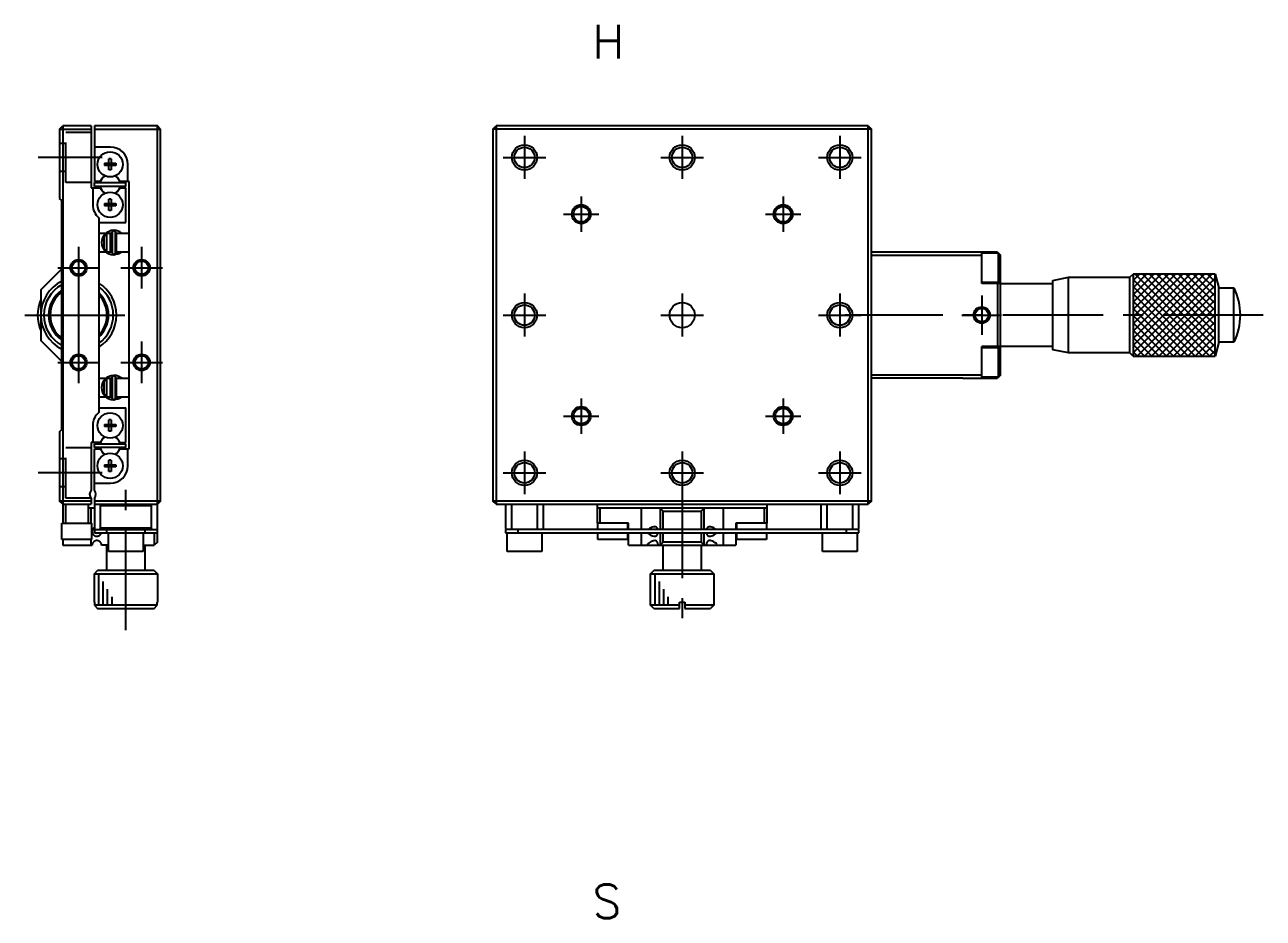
# Model space of a CAD drawing. Extents: x -2 to 452, y -8 to 302.
# Drawn here: x -2 to 194.3, y 160 to 301.7 of the extents above; entities that cross this region are included whole.
import ezdxf

# ---------------------------------------------------------------- set-up
doc = ezdxf.new("R2010")
doc.units = 0
doc.header["$LTSCALE"] = 0.5
doc.linetypes.add('CENTER', pattern=[50.8, 31.75, -6.35, 6.35, -6.35])
doc.linetypes.add('DASHED', pattern=[19.05, 12.7, -6.35])
for name, color, linetype in [('MSM_CENTER', 1, 'CENTER'), ('MSM_CONTINUOUS', 7, 'CONTINUOUS'), ('MSM_DASHED', 4, 'DASHED'), ('MSM_NARROW', 5, 'CONTINUOUS'), ('MSM_PART_NUMBER', 7, 'CONTINUOUS')]:
    doc.layers.add(name, color=color, linetype=linetype)
doc.styles.get("Standard").update_dxf_attribs({"font": 'txt.shx', "height": 3, "bigfont": 'bigfont.shx'})

msp = doc.modelspace()

# ---------------------------------------------------------------- linework, layer by layer
at = {"layer": 'MSM_CENTER'}
for p, q in [((77.21, 284.07), (77.21, 277.27)), ((102.21, 284.07), (102.21, 277.27)), ((127.21, 284.07), (127.21, 277.27)), ((10.23, 280.67), (0.1, 280.67)), ((73.81, 280.67), (80.61, 280.67)), ((98.81, 280.67), (105.61, 280.67)), ((123.81, 280.67), (130.61, 280.67)), ((86.21, 274.47), (86.21, 268.87)), ((118.21, 274.47), (118.21, 268.87)), ((83.41, 271.67), (89.01, 271.67)), ((115.41, 271.67), (121.01, 271.67)), ((6.5, 266.47), (6.5, 259.87)), ((16.5, 266.47), (16.5, 259.87)), ((3.2, 263.17), (9.8, 263.17)), ((6.5, 264.2), (6.5, 247.13)), ((13.2, 263.17), (19.8, 263.17)), ((77.21, 259.07), (77.21, 252.27)), ((102.21, 259.07), (102.21, 252.27)), ((127.21, 259.07), (127.21, 252.27)), ((149.71, 258.8), (149.71, 252.53)), ((-2.03, 255.67), (15.03, 255.67)), ((73.81, 255.67), (80.61, 255.67)), ((98.81, 255.67), (105.61, 255.67)), ((123.81, 255.67), (130.61, 255.67)), ((194.35, 255.67), (128.08, 255.67)), ((146.58, 255.67), (152.85, 255.67)), ((6.5, 251.47), (6.5, 244.87)), ((16.5, 251.47), (16.5, 244.87)), ((3.2, 248.17), (9.8, 248.17)), ((13.2, 248.17), (19.8, 248.17)), ((86.21, 242.47), (86.21, 236.87)), ((118.21, 242.47), (118.21, 236.87)), ((83.41, 239.67), (89.01, 239.67)), ((115.41, 239.67), (121.01, 239.67)), ((77.21, 234.07), (77.21, 227.27)), ((102.21, 234.07), (102.21, 227.27)), ((127.21, 234.07), (127.21, 227.27)), ((10.23, 230.67), (0.1, 230.67)), ((14, 205.72), (14, 229.78)), ((73.81, 230.67), (80.61, 230.67)), ((98.81, 230.67), (105.61, 230.67)), ((102.21, 229.83), (102.21, 205.17)), ((123.81, 230.67), (130.61, 230.67))]:
    msp.add_line(p, q, dxfattribs=at)
at = {"layer": 'MSM_CONTINUOUS'}
for p, q in [((3.5, 285.17), (4, 285.67)), ((3.5, 285.17), (8.5, 285.17)), ((3.5, 285.17), (3.5, 274.17)), ((8.5, 285.67), (4, 285.67)), ((4, 285.67), (4, 222.67)), ((8.5, 285.67), (8.5, 275.87)), ((19, 285.67), (9, 285.67)), ((9, 285.67), (9, 276.87)), ((9, 285.17), (19.5, 285.17)), ((19.5, 285.17), (19, 285.67)), ((19, 219.67), (19, 285.67)), ((19.5, 226.17), (19.5, 285.17)), ((72.21, 285.17), (72.71, 285.67)), ((132.21, 285.17), (72.21, 285.17)), ((72.21, 285.17), (72.21, 226.17)), ((72.71, 285.67), (72.71, 225.67)), ((131.71, 285.67), (72.71, 285.67)), ((131.71, 225.67), (131.71, 285.67)), ((131.71, 285.67), (132.21, 285.17)), ((132.21, 226.17), (132.21, 285.17)), ((11.55, 282.32), (9, 282.32)), ((10.61, 279.75), (11.32, 279.75)), ((10.61, 279.75), (10.61, 279.39)), ((11.32, 279.39), (10.61, 279.39)), ((11.32, 279.75), (11.32, 280.45)), ((11.68, 280.45), (11.32, 280.45)), ((11.33, 279.74), (11.32, 279.75)), ((11.33, 279.4), (11.32, 279.39)), ((11.32, 278.68), (11.32, 279.39)), ((11.33, 279.4), (11.33, 279.74)), ((11.33, 279.74), (11.67, 279.74)), ((11.67, 279.4), (11.33, 279.4)), ((11.67, 279.74), (11.68, 279.75)), ((11.67, 279.74), (11.67, 279.4)), ((11.67, 279.4), (11.68, 279.39)), ((11.68, 280.45), (11.68, 279.75)), ((11.68, 279.75), (12.39, 279.75)), ((11.68, 279.39), (11.68, 278.68)), ((12.39, 279.39), (11.68, 279.39)), ((12.39, 279.75), (12.39, 279.39)), ((14.3, 276.87), (14.3, 279.57)), ((9.95, 276.87), (10.1, 277.13)), ((11.68, 278.68), (11.32, 278.68)), ((12.9, 277.13), (13.05, 276.87)), ((8.5, 275.87), (9.95, 275.87)), ((8.75, 275.87), (8.75, 273.17)), ((9.95, 276.87), (9, 276.87)), ((9, 276.67), (14, 276.67)), ((9, 276.07), (9, 276.67)), ((14, 276.07), (9, 276.07)), ((10.1, 275.61), (9.95, 275.87)), ((13.05, 275.87), (12.9, 275.61)), ((14.5, 276.87), (13.05, 276.87)), ((13.05, 275.87), (14, 275.87)), ((14, 276.07), (14, 276.67)), ((14, 270.37), (14, 275.87)), ((14.5, 234.47), (14.5, 276.87)), ((3.85, 273.82), (3.5, 274.17)), ((3.85, 237.52), (3.85, 273.82)), ((10.61, 273.35), (11.32, 273.35)), ((10.61, 273.35), (10.61, 272.99)), ((11.32, 272.99), (10.61, 272.99)), ((11.32, 273.35), (11.32, 274.05)), ((11.68, 274.05), (11.32, 274.05)), ((11.33, 273.34), (11.32, 273.35)), ((11.33, 273), (11.32, 272.99)), ((11.32, 272.28), (11.32, 272.99)), ((11.33, 273), (11.33, 273.34)), ((11.33, 273.34), (11.67, 273.34)), ((11.67, 273), (11.33, 273)), ((11.67, 273.34), (11.68, 273.35)), ((11.67, 273.34), (11.67, 273)), ((11.67, 273), (11.68, 272.99)), ((11.68, 274.05), (11.68, 273.35)), ((11.68, 273.35), (12.39, 273.35)), ((11.68, 272.99), (11.68, 272.28)), ((12.39, 272.99), (11.68, 272.99)), ((12.39, 273.35), (12.39, 272.99)), ((9.7, 271.09), (9.7, 240.25)), ((11.68, 272.28), (11.32, 272.28)), ((9.7, 270.37), (14, 270.37)), ((9.7, 268.67), (10.86, 268.67)), ((11, 268.61), (10.5, 268.08)), ((10.5, 268.09), (10.5, 266.25)), ((11, 268.67), (11.5, 268.67)), ((11, 265.67), (11, 268.67)), ((11.9, 268.71), (11.5, 268.6)), ((11.5, 268.67), (11.5, 265.67)), ((11.5, 268.17), (11.9, 268.17)), ((11.69, 268.67), (11.7, 268.67)), ((11.69, 268.67), (11.69, 268.67)), ((11.69, 268.67), (11.69, 268.67)), ((11.69, 268.67), (11.69, 268.67)), ((11.69, 268.67), (11.69, 268.67)), ((11.7, 268.67), (11.7, 268.17)), ((11.9, 265.42), (11.9, 268.92)), ((12.29, 268.92), (12.29, 265.42)), ((12.29, 268.17), (12.5, 268.17)), ((12.5, 268.67), (12.29, 268.71)), ((12.5, 268.61), (12.3, 268.36)), ((12.5, 265.67), (12.5, 268.67)), ((12.51, 268.67), (12.5, 268.67)), ((12.5, 268.67), (14.5, 268.67)), ((10.86, 265.67), (9.7, 265.67)), ((10.5, 266.25), (11, 265.72)), ((10.86, 265.67), (10.86, 265.67)), ((10.86, 265.67), (10.86, 265.67)), ((11.5, 265.67), (11, 265.67)), ((11.9, 266.17), (11.5, 266.17)), ((11.5, 265.73), (11.9, 265.62)), ((11.69, 265.67), (11.69, 265.67)), ((11.69, 265.67), (11.69, 265.67)), ((11.7, 265.67), (11.69, 265.67)), ((11.7, 266.17), (11.7, 265.67)), ((12.59, 265.32), (12.13, 265.22)), ((12.5, 266.17), (12.29, 266.17)), ((12.29, 266.02), (12.31, 265.94)), ((12.3, 265.39), (12.29, 265.39)), ((12.33, 265.38), (12.3, 265.39)), ((12.31, 265.94), (12.5, 265.73)), ((12.36, 265.36), (12.33, 265.38)), ((12.4, 265.35), (12.36, 265.36)), ((12.43, 265.34), (12.4, 265.35)), ((12.46, 265.34), (12.43, 265.34)), ((12.5, 265.33), (12.46, 265.34)), ((14.5, 265.67), (12.5, 265.67)), ((12.53, 265.33), (12.5, 265.33)), ((12.57, 265.32), (12.53, 265.33)), ((12.6, 265.32), (12.57, 265.32)), ((12.63, 265.32), (12.6, 265.32)), ((12.67, 265.33), (12.63, 265.32)), ((12.7, 265.33), (12.67, 265.33)), ((12.74, 265.34), (12.7, 265.33)), ((12.77, 265.35), (12.74, 265.34)), ((12.8, 265.36), (12.77, 265.35)), ((12.87, 265.38), (12.78, 265.67)), ((12.83, 265.37), (12.8, 265.36)), ((12.87, 265.38), (12.83, 265.37)), ((13.34, 265.67), (12.87, 265.38)), ((152.21, 265.67), (132.21, 265.67)), ((132.21, 265.17), (149.71, 265.17)), ((149.71, 260.67), (149.71, 265.67)), ((149.71, 265.52), (152.31, 265.52)), ((152.21, 265.67), (152.71, 265.17)), ((152.31, 265.52), (152.31, 260.82)), ((152.71, 246.17), (152.71, 265.17)), ((152.71, 263.17), (152.31, 263.17)), ((0.5, 259.67), (3.85, 263.02)), ((160.96, 261.17), (163.46, 261.67)), ((163.46, 249.67), (163.46, 261.67)), ((163.46, 261.67), (173.21, 261.67)), ((173.21, 261.67), (173.71, 262.17)), ((173.21, 249.67), (173.21, 261.67)), ((186.71, 262.17), (173.71, 262.17)), ((173.71, 262.17), (173.71, 249.17)), ((186.71, 262.17), (187.3, 259.97)), ((186.71, 249.17), (186.71, 262.17)), ((0.5, 259.67), (0.5, 251.67)), ((152.31, 260.82), (149.71, 260.82)), ((152.71, 260.67), (149.71, 260.67)), ((152.21, 260.67), (152.21, 250.67)), ((152.71, 260.67), (160.96, 260.67)), ((160.96, 250.17), (160.96, 261.17)), ((187.3, 251.37), (187.3, 259.97)), ((187.3, 259.97), (189.71, 259.97)), ((189.71, 251.37), (189.71, 259.97)), ((3.85, 248.32), (0.5, 251.67)), ((187.3, 251.37), (186.71, 249.17)), ((189.71, 251.37), (187.3, 251.37)), ((152.71, 250.67), (149.71, 250.67)), ((149.71, 245.67), (149.71, 250.67)), ((149.71, 250.52), (152.31, 250.52)), ((152.31, 250.52), (152.31, 245.82)), ((160.96, 250.67), (152.71, 250.67)), ((163.46, 249.67), (160.96, 250.17)), ((173.21, 249.67), (163.46, 249.67)), ((173.71, 249.17), (173.21, 249.67)), ((152.71, 248.17), (152.31, 248.17)), ((173.71, 249.17), (186.71, 249.17)), ((9.7, 245.67), (10.86, 245.67)), ((11, 245.61), (10.5, 245.08)), ((11, 245.67), (11.5, 245.67)), ((11, 242.67), (11, 245.67)), ((11.9, 245.71), (11.5, 245.6)), ((11.5, 245.67), (11.5, 242.67)), ((11.69, 245.67), (11.7, 245.67)), ((11.69, 245.67), (11.69, 245.67)), ((11.69, 245.67), (11.69, 245.67)), ((11.69, 245.67), (11.69, 245.67)), ((11.69, 245.67), (11.69, 245.67)), ((11.7, 245.67), (11.7, 245.17)), ((11.9, 242.42), (11.9, 245.92)), ((12.29, 245.92), (12.29, 242.42)), ((12.5, 245.67), (12.29, 245.71)), ((12.5, 245.61), (12.3, 245.36)), ((12.5, 242.67), (12.5, 245.67)), ((12.51, 245.67), (12.5, 245.67)), ((12.5, 245.67), (14.5, 245.67)), ((149.71, 246.17), (132.21, 246.17)), ((146.71, 245.67), (132.21, 245.67)), ((146.71, 245.67), (152.21, 245.67)), ((152.31, 245.82), (149.71, 245.82)), ((152.71, 246.17), (152.21, 245.67)), ((10.5, 245.09), (10.5, 243.25)), ((11.5, 245.17), (11.9, 245.17)), ((12.29, 245.17), (12.5, 245.17)), ((10.86, 242.67), (9.7, 242.67)), ((10.5, 243.25), (11, 242.72)), ((10.86, 242.67), (10.86, 242.67)), ((10.86, 242.67), (10.86, 242.67)), ((11.5, 242.67), (11, 242.67)), ((11.9, 243.17), (11.5, 243.17)), ((11.5, 242.73), (11.9, 242.62)), ((11.69, 242.67), (11.69, 242.67)), ((11.69, 242.67), (11.69, 242.67)), ((11.7, 242.67), (11.69, 242.67)), ((11.7, 243.17), (11.7, 242.67)), ((12.59, 242.32), (12.13, 242.22)), ((12.5, 243.17), (12.29, 243.17)), ((12.29, 243.02), (12.31, 242.94)), ((12.3, 242.39), (12.29, 242.39)), ((12.33, 242.38), (12.3, 242.39)), ((12.31, 242.94), (12.5, 242.73)), ((12.36, 242.36), (12.33, 242.38)), ((12.4, 242.35), (12.36, 242.36)), ((12.43, 242.34), (12.4, 242.35)), ((12.46, 242.34), (12.43, 242.34)), ((12.5, 242.33), (12.46, 242.34)), ((14.5, 242.67), (12.5, 242.67)), ((12.53, 242.33), (12.5, 242.33)), ((12.57, 242.32), (12.53, 242.33)), ((12.6, 242.32), (12.57, 242.32)), ((12.63, 242.32), (12.6, 242.32)), ((12.67, 242.33), (12.63, 242.32)), ((12.7, 242.33), (12.67, 242.33)), ((12.74, 242.34), (12.7, 242.33)), ((12.77, 242.35), (12.74, 242.34)), ((12.8, 242.36), (12.77, 242.35)), ((12.87, 242.38), (12.78, 242.67)), ((12.83, 242.37), (12.8, 242.36)), ((12.87, 242.38), (12.83, 242.37)), ((13.34, 242.67), (12.87, 242.38)), ((9.7, 240.97), (14, 240.97)), ((14, 235.47), (14, 240.97)), ((8.75, 238.17), (8.75, 235.47)), ((10.61, 238.35), (11.32, 238.35)), ((10.61, 238.35), (10.61, 237.99)), ((11.32, 237.99), (10.61, 237.99)), ((11.32, 238.35), (11.32, 239.05)), ((11.68, 239.05), (11.32, 239.05)), ((11.33, 238.34), (11.32, 238.35)), ((11.33, 238), (11.32, 237.99)), ((11.32, 237.28), (11.32, 237.99)), ((11.33, 238), (11.33, 238.34)), ((11.33, 238.34), (11.67, 238.34)), ((11.67, 238), (11.33, 238)), ((11.67, 238.34), (11.68, 238.35)), ((11.67, 238.34), (11.67, 238)), ((11.67, 238), (11.68, 237.99)), ((11.68, 239.05), (11.68, 238.35)), ((11.68, 238.35), (12.39, 238.35)), ((11.68, 237.99), (11.68, 237.28)), ((12.39, 237.99), (11.68, 237.99)), ((12.39, 238.35), (12.39, 237.99)), ((3.5, 237.17), (3.85, 237.52)), ((3.5, 237.17), (3.5, 226.17)), ((10.1, 235.73), (9.95, 235.47)), ((11.68, 237.28), (11.32, 237.28)), ((13.05, 235.47), (12.9, 235.73)), ((9.95, 235.47), (8.5, 235.47)), ((8.5, 235.47), (8.5, 227.93)), ((9, 235.27), (14, 235.27)), ((9, 234.67), (9, 235.27)), ((14, 234.67), (9, 234.67)), ((9, 227.93), (9, 234.47)), ((9, 234.47), (9.95, 234.47)), ((9.95, 234.47), (10.1, 234.21)), ((12.9, 234.21), (13.05, 234.47)), ((13.05, 235.47), (14, 235.47)), ((13.05, 234.47), (14.5, 234.47)), ((14, 234.67), (14, 235.27)), ((14.3, 231.77), (14.3, 234.47)), ((10.61, 231.95), (11.32, 231.95)), ((10.61, 231.95), (10.61, 231.59)), ((11.32, 231.95), (11.32, 232.65)), ((11.68, 232.65), (11.32, 232.65)), ((11.33, 231.94), (11.32, 231.95)), ((11.33, 231.6), (11.33, 231.94)), ((11.33, 231.94), (11.67, 231.94)), ((11.67, 231.94), (11.68, 231.95)), ((11.67, 231.94), (11.67, 231.6)), ((11.68, 232.65), (11.68, 231.95)), ((11.68, 231.95), (12.39, 231.95)), ((12.39, 231.95), (12.39, 231.59)), ((11.32, 231.59), (10.61, 231.59)), ((11.33, 231.6), (11.32, 231.59)), ((11.32, 230.88), (11.32, 231.59)), ((11.68, 230.88), (11.32, 230.88)), ((11.67, 231.6), (11.33, 231.6)), ((11.67, 231.6), (11.68, 231.59)), ((11.68, 231.59), (11.68, 230.88)), ((12.39, 231.59), (11.68, 231.59)), ((9, 229.02), (11.55, 229.02)), ((8.5, 226.17), (3.5, 226.17)), ((4, 225.67), (3.5, 226.17)), ((8.5, 226.61), (8.5, 225.67)), ((9, 226.61), (9, 221.17)), ((19.5, 226.17), (9, 226.17)), ((19.5, 226.17), (19, 225.67)), ((132.21, 226.17), (72.21, 226.17)), ((72.71, 225.67), (72.21, 226.17)), ((132.21, 226.17), (131.71, 225.67)), ((4, 225.67), (8.5, 225.67)), ((4.5, 222.67), (4.5, 225.67)), ((8, 225.67), (8, 222.67)), ((9, 225.07), (8, 225.07)), ((8.5, 222.67), (8.5, 225.07)), ((9, 225.67), (19, 225.67)), ((9.8, 225.67), (10, 225.47)), ((10, 221.87), (10, 225.47)), ((10, 225.47), (18, 225.47)), ((18, 225.47), (18.2, 225.67)), ((18, 225.47), (18, 221.87)), ((72.71, 225.67), (131.71, 225.67)), ((74.21, 225.47), (74.41, 225.67)), ((74.21, 225.47), (74.21, 221.87)), ((75.21, 221.67), (75.21, 225.67)), ((79.21, 225.67), (79.21, 221.67)), ((80.01, 225.67), (80.21, 225.47)), ((80.21, 221.87), (80.21, 225.47)), ((88.71, 225.67), (88.71, 222.67)), ((115.71, 225.07), (88.71, 225.07)), ((89.21, 222.67), (89.21, 225.07)), ((95.71, 225.07), (95.71, 221.67)), ((98.71, 225.07), (99.21, 224.57)), ((98.71, 225.07), (98.71, 221.67)), ((99.21, 224.57), (105.21, 224.57)), ((99.21, 221.67), (99.21, 224.57)), ((105.21, 224.57), (105.71, 225.07)), ((105.21, 224.57), (105.21, 221.67)), ((105.71, 221.67), (105.71, 225.07)), ((108.71, 225.07), (108.71, 221.67)), ((115.21, 225.07), (115.21, 222.67)), ((115.71, 222.67), (115.71, 225.67)), ((124.21, 225.47), (124.41, 225.67)), ((124.21, 225.47), (124.21, 221.87)), ((125.21, 221.67), (125.21, 225.67)), ((129.21, 225.67), (129.21, 221.67)), ((130.01, 225.67), (130.21, 225.47)), ((130.21, 221.87), (130.21, 225.47)), ((3.85, 222.67), (8.55, 222.67)), ((3.85, 220.07), (3.85, 222.67)), ((8.55, 222.67), (8.55, 220.07)), ((8.91, 221.93), (8.86, 221.89)), ((8.95, 221.97), (8.91, 221.93)), ((9, 222), (8.95, 221.97)), ((93.71, 222.67), (88.71, 222.67)), ((88.86, 221.67), (88.86, 222.67)), ((93.56, 222.67), (93.56, 221.67)), ((93.71, 221.67), (93.71, 222.67)), ((97.86, 222.12), (97.69, 222.1)), ((97.89, 222.12), (97.86, 222.12)), ((97.92, 222.11), (97.89, 222.12)), ((97.96, 222.11), (97.92, 222.11)), ((97.99, 222.1), (97.96, 222.11)), ((98.02, 222.09), (97.99, 222.1)), ((98.05, 222.08), (98.02, 222.09)), ((98.08, 222.07), (98.05, 222.08)), ((98.1, 222.06), (98.08, 222.07)), ((98.13, 222.04), (98.1, 222.06)), ((98.15, 222.03), (98.13, 222.04)), ((98.18, 222.01), (98.15, 222.03)), ((98.2, 221.99), (98.18, 222.01)), ((98.22, 221.97), (98.2, 221.99)), ((98.24, 221.95), (98.22, 221.97)), ((98.25, 221.92), (98.24, 221.95)), ((98.27, 221.89), (98.25, 221.92)), ((106.17, 221.92), (106.16, 221.9)), ((106.19, 221.94), (106.17, 221.92)), ((106.2, 221.96), (106.19, 221.94)), ((106.22, 221.98), (106.2, 221.96)), ((106.24, 222), (106.22, 221.98)), ((106.26, 222.01), (106.24, 222)), ((106.28, 222.03), (106.26, 222.01)), ((106.31, 222.05), (106.28, 222.03)), ((106.34, 222.07), (106.31, 222.05)), ((106.36, 222.08), (106.34, 222.07)), ((106.39, 222.09), (106.36, 222.08)), ((106.42, 222.1), (106.39, 222.09)), ((106.45, 222.1), (106.42, 222.1)), ((106.49, 222.11), (106.45, 222.1)), ((106.53, 222.12), (106.49, 222.11)), ((106.57, 222.12), (106.53, 222.12)), ((106.61, 222.12), (106.57, 222.12)), ((106.57, 222.12), (106.57, 222.12)), ((106.75, 222.1), (106.61, 222.12)), ((106.94, 222.05), (106.75, 222.1)), ((110.71, 222.67), (110.71, 221.67)), ((115.71, 222.67), (110.71, 222.67)), ((110.86, 221.67), (110.86, 222.67)), ((115.56, 222.67), (115.56, 221.67)), ((8.55, 220.07), (3.85, 220.07)), ((4, 220.07), (4, 219.17)), ((8.5, 219.17), (8.5, 220.07)), ((8.66, 221.46), (8.65, 221.44)), ((8.65, 221.44), (8.65, 221.43)), ((8.65, 221.43), (8.65, 221.42)), ((8.65, 221.42), (8.65, 221.41)), ((8.65, 221.41), (8.65, 221.4)), ((8.65, 221.4), (8.65, 221.39)), ((8.65, 221.39), (8.65, 221.37)), ((8.65, 221.37), (8.65, 221.36)), ((8.65, 221.36), (8.65, 221.35)), ((8.65, 221.35), (8.65, 221.34)), ((8.65, 221.34), (8.65, 221.33)), ((8.65, 221.33), (8.65, 221.32)), ((8.65, 221.32), (8.65, 221.31)), ((8.65, 221.31), (8.65, 221.3)), ((8.65, 221.3), (8.65, 221.29)), ((8.65, 221.29), (8.66, 221.28)), ((8.67, 221.52), (8.66, 221.5)), ((8.66, 221.5), (8.66, 221.49)), ((8.66, 221.49), (8.66, 221.47)), ((8.66, 221.47), (8.66, 221.46)), ((8.66, 221.28), (8.66, 221.27)), ((8.66, 221.27), (8.66, 221.25)), ((8.66, 221.25), (8.66, 221.24)), ((8.66, 221.24), (8.66, 221.22)), ((8.66, 221.22), (8.67, 221.21)), ((8.68, 221.58), (8.67, 221.55)), ((8.67, 221.55), (8.67, 221.53)), ((8.67, 221.53), (8.67, 221.52)), ((8.67, 221.21), (8.67, 221.19)), ((8.67, 221.19), (8.68, 221.16)), ((8.69, 221.6), (8.68, 221.58)), ((8.68, 221.16), (8.69, 221.14)), ((8.7, 221.63), (8.69, 221.6)), ((8.69, 221.14), (8.69, 221.11)), ((8.69, 221.11), (8.7, 221.09)), ((8.71, 221.66), (8.7, 221.63)), ((8.7, 221.09), (8.71, 221.06)), ((8.72, 221.68), (8.71, 221.66)), ((8.71, 221.06), (8.72, 221.04)), ((8.74, 221.73), (8.72, 221.68)), ((8.72, 221.04), (8.75, 220.99)), ((8.77, 221.77), (8.74, 221.73)), ((8.75, 220.99), (8.78, 220.94)), ((8.79, 221.81), (8.77, 221.77)), ((8.78, 220.94), (8.81, 220.9)), ((8.82, 221.84), (8.79, 221.81)), ((8.81, 220.9), (8.85, 220.86)), ((8.86, 221.89), (8.82, 221.84)), ((8.85, 220.86), (8.88, 220.82)), ((8.88, 220.82), (8.92, 220.79)), ((8.92, 220.79), (8.97, 220.75)), ((8.97, 220.75), (9.02, 220.72)), ((9, 221.67), (19, 221.67)), ((9, 221.17), (19, 221.17)), ((9.02, 220.72), (9.07, 220.69)), ((9.07, 220.69), (9.11, 220.67)), ((9.11, 220.67), (9.15, 220.66)), ((9.15, 220.66), (9.2, 220.64)), ((9.2, 220.64), (9.25, 220.63)), ((9.25, 220.63), (9.29, 220.62)), ((9.29, 220.62), (9.34, 220.62)), ((9.34, 220.62), (9.39, 220.62)), ((9.39, 220.62), (9.44, 220.62)), ((9.44, 220.62), (9.49, 220.62)), ((9.49, 220.62), (9.54, 220.63)), ((9.54, 220.63), (9.58, 220.64)), ((9.58, 220.64), (9.62, 220.65)), ((9.62, 220.65), (9.66, 220.66)), ((9.66, 220.66), (9.69, 220.67)), ((9.69, 220.67), (9.72, 220.69)), ((9.72, 220.69), (9.75, 220.7)), ((9.75, 220.7), (9.78, 220.72)), ((9.78, 220.72), (9.81, 220.74)), ((10, 221.87), (9.8, 221.67)), ((9.81, 220.74), (9.83, 220.75)), ((9.83, 220.75), (9.85, 220.77)), ((9.85, 220.77), (9.88, 220.79)), ((9.88, 220.79), (9.9, 220.81)), ((9.9, 220.81), (9.92, 220.83)), ((9.92, 220.83), (9.94, 220.85)), ((9.94, 220.85), (9.96, 220.87)), ((9.96, 220.87), (9.98, 220.9)), ((9.98, 220.9), (10, 220.92)), ((18, 221.87), (10, 221.87)), ((10, 220.92), (10.02, 220.95)), ((10.02, 220.95), (10.04, 220.97)), ((10.04, 220.97), (10.06, 221)), ((10.06, 221), (10.07, 221.03)), ((10.07, 221.03), (10.09, 221.06)), ((10.09, 221.06), (10.1, 221.09)), ((10.1, 221.09), (10.11, 221.12)), ((10.11, 221.12), (10.12, 221.14)), ((10.12, 221.14), (10.12, 221.17)), ((11, 221.17), (11, 221.67)), ((11.25, 218.17), (11.25, 221.17)), ((16.75, 221.17), (16.75, 218.17)), ((17, 221.67), (17, 221.17)), ((18.2, 221.67), (18, 221.87)), ((18.5, 221.17), (18.5, 219.17)), ((74.41, 221.67), (74.21, 221.87)), ((74.21, 221.67), (74.21, 221.17)), ((130.21, 221.67), (74.21, 221.67)), ((74.21, 221.17), (130.21, 221.17)), ((74.46, 218.17), (74.46, 221.17)), ((76.21, 221.17), (76.21, 221.67)), ((79.96, 221.17), (79.96, 218.17)), ((80.21, 221.87), (80.01, 221.67)), ((88.86, 220.07), (88.86, 221.17)), ((93.56, 220.07), (88.86, 220.07)), ((93.56, 221.17), (93.56, 220.07)), ((93.71, 219.17), (93.71, 221.17)), ((95.71, 221.17), (95.71, 219.17)), ((96.73, 221.17), (96.83, 221.06)), ((97.53, 220.67), (97.69, 220.63)), ((97.69, 220.63), (97.84, 220.62)), ((97.84, 220.62), (97.86, 220.62)), ((97.86, 220.62), (97.89, 220.62)), ((97.89, 220.62), (97.94, 220.62)), ((97.94, 220.62), (97.98, 220.63)), ((97.98, 220.63), (98.02, 220.64)), ((98.02, 220.64), (98.05, 220.65)), ((98.05, 220.65), (98.08, 220.66)), ((98.08, 220.66), (98.1, 220.67)), ((98.1, 220.67), (98.13, 220.69)), ((98.13, 220.69), (98.15, 220.7)), ((98.15, 220.7), (98.17, 220.72)), ((98.17, 220.72), (98.19, 220.74)), ((98.19, 220.74), (98.2, 220.75)), ((98.2, 220.75), (98.22, 220.77)), ((98.22, 220.77), (98.24, 220.79)), ((98.24, 220.79), (98.25, 220.81)), ((98.25, 220.81), (98.26, 220.83)), ((98.26, 220.83), (98.28, 220.85)), ((98.29, 221.87), (98.27, 221.89)), ((98.28, 220.85), (98.29, 220.87)), ((98.3, 221.84), (98.29, 221.87)), ((98.29, 220.87), (98.3, 220.9)), ((98.31, 221.82), (98.3, 221.84)), ((98.3, 220.9), (98.31, 220.92)), ((98.32, 221.8), (98.31, 221.82)), ((98.31, 220.92), (98.32, 220.95)), ((98.33, 221.77), (98.32, 221.8)), ((98.32, 220.95), (98.33, 220.97)), ((98.34, 221.75), (98.33, 221.77)), ((98.33, 220.97), (98.34, 221)), ((98.35, 221.72), (98.34, 221.75)), ((98.34, 221), (98.35, 221.03)), ((98.35, 221.69), (98.35, 221.72)), ((98.36, 221.67), (98.35, 221.69)), ((98.35, 221.03), (98.36, 221.06)), ((98.36, 221.06), (98.37, 221.09)), ((98.37, 221.14), (98.38, 221.17)), ((98.37, 221.12), (98.37, 221.14)), ((98.37, 221.09), (98.37, 221.12)), ((98.71, 221.17), (98.71, 219.17)), ((99.21, 219.67), (99.21, 221.17)), ((105.21, 221.17), (105.21, 219.67)), ((105.71, 219.17), (105.71, 221.17)), ((106.05, 221.17), (106.05, 221.14)), ((106.05, 221.14), (106.06, 221.11)), ((106.06, 221.11), (106.06, 221.08)), ((106.06, 221.08), (106.07, 221.06)), ((106.08, 221.73), (106.07, 221.7)), ((106.07, 221.7), (106.07, 221.67)), ((106.07, 221.06), (106.08, 221.03)), ((106.09, 221.76), (106.08, 221.73)), ((106.08, 221.03), (106.08, 221)), ((106.08, 221), (106.09, 220.98)), ((106.1, 221.79), (106.09, 221.76)), ((106.09, 220.98), (106.1, 220.95)), ((106.12, 221.82), (106.1, 221.79)), ((106.1, 220.95), (106.11, 220.93)), ((106.11, 220.93), (106.12, 220.91)), ((106.13, 221.85), (106.12, 221.82)), ((106.12, 220.91), (106.13, 220.89)), ((106.14, 221.87), (106.13, 221.85)), ((106.13, 220.89), (106.14, 220.87)), ((106.16, 221.9), (106.14, 221.87)), ((106.14, 220.87), (106.16, 220.84)), ((106.16, 220.84), (106.17, 220.81)), ((106.17, 220.81), (106.19, 220.79)), ((106.19, 220.79), (106.21, 220.77)), ((106.21, 220.77), (106.23, 220.74)), ((106.23, 220.74), (106.25, 220.72)), ((106.25, 220.72), (106.27, 220.71)), ((106.27, 220.71), (106.29, 220.69)), ((106.29, 220.69), (106.32, 220.68)), ((106.32, 220.68), (106.34, 220.66)), ((106.34, 220.66), (106.37, 220.65)), ((106.37, 220.65), (106.4, 220.64)), ((106.4, 220.64), (106.43, 220.63)), ((106.43, 220.63), (106.47, 220.63)), ((106.47, 220.63), (106.51, 220.62)), ((106.51, 220.62), (106.55, 220.62)), ((106.55, 220.62), (106.57, 220.62)), ((106.57, 220.62), (106.73, 220.63)), ((107.44, 220.94), (107.59, 221.06)), ((107.6, 221.67), (107.49, 221.76)), ((107.59, 221.06), (107.69, 221.16)), ((107.69, 221.16), (107.7, 221.17)), ((108.71, 221.17), (108.71, 219.17)), ((110.71, 221.17), (110.71, 219.17)), ((110.86, 220.07), (110.86, 221.17)), ((115.56, 220.07), (110.86, 220.07)), ((115.56, 221.17), (115.56, 220.07)), ((124.41, 221.67), (124.21, 221.87)), ((124.46, 218.17), (124.46, 221.17)), ((128.21, 221.67), (128.21, 221.17)), ((129.96, 221.17), (129.96, 218.17)), ((130.21, 221.87), (130.01, 221.67)), ((130.21, 221.17), (130.21, 221.67)), ((4, 219.17), (8.65, 219.17)), ((8.66, 219.26), (8.65, 219.24)), ((8.65, 219.24), (8.65, 219.23)), ((8.65, 219.23), (8.65, 219.22)), ((8.65, 219.22), (8.65, 219.2)), ((8.65, 219.2), (8.65, 219.19)), ((8.65, 219.19), (8.65, 219.18)), ((8.65, 219.18), (8.65, 219.17)), ((8.67, 219.34), (8.66, 219.32)), ((8.66, 219.32), (8.66, 219.3)), ((8.66, 219.3), (8.66, 219.29)), ((8.66, 219.29), (8.66, 219.27)), ((8.66, 219.27), (8.66, 219.26)), ((8.68, 219.37), (8.67, 219.34)), ((8.69, 219.4), (8.68, 219.37)), ((8.7, 219.44), (8.69, 219.42)), ((8.69, 219.42), (8.69, 219.4)), ((8.71, 219.47), (8.7, 219.44)), ((8.73, 219.51), (8.71, 219.47)), ((8.75, 219.55), (8.73, 219.51)), ((8.78, 219.58), (8.75, 219.55)), ((8.81, 219.63), (8.78, 219.58)), ((8.84, 219.67), (8.81, 219.63)), ((8.88, 219.7), (8.84, 219.67)), ((8.91, 219.74), (8.88, 219.7)), ((8.95, 219.77), (8.91, 219.74)), ((8.99, 219.8), (8.95, 219.77)), ((9.04, 219.82), (8.99, 219.8)), ((9.08, 219.85), (9.04, 219.82)), ((9.13, 219.87), (9.08, 219.85)), ((9.18, 219.88), (9.13, 219.87)), ((9.24, 219.9), (9.18, 219.88)), ((9.28, 219.91), (9.24, 219.9)), ((9.32, 219.91), (9.28, 219.91)), ((9.36, 219.92), (9.32, 219.91)), ((9.41, 219.92), (9.36, 219.92)), ((9.45, 219.91), (9.41, 219.92)), ((9.5, 219.91), (9.45, 219.91)), ((9.55, 219.9), (9.5, 219.91)), ((9.58, 219.89), (9.55, 219.9)), ((9.61, 219.89), (9.58, 219.89)), ((9.65, 219.87), (9.61, 219.89)), ((9.68, 219.86), (9.65, 219.87)), ((9.72, 219.85), (9.68, 219.86)), ((9.75, 219.83), (9.72, 219.85)), ((9.78, 219.81), (9.75, 219.83)), ((9.81, 219.79), (9.78, 219.81)), ((9.84, 219.77), (9.81, 219.79)), ((9.87, 219.75), (9.84, 219.77)), ((9.9, 219.73), (9.87, 219.75)), ((9.92, 219.7), (9.9, 219.73)), ((9.95, 219.68), (9.92, 219.7)), ((9.97, 219.65), (9.95, 219.68)), ((10, 219.62), (9.97, 219.65)), ((10.02, 219.59), (10, 219.62)), ((10.03, 219.57), (10.02, 219.59)), ((10.05, 219.54), (10.03, 219.57)), ((10.06, 219.52), (10.05, 219.54)), ((10.07, 219.5), (10.06, 219.52)), ((10.09, 219.47), (10.07, 219.5)), ((10.1, 219.44), (10.09, 219.47)), ((10.11, 219.42), (10.1, 219.44)), ((10.12, 219.39), (10.11, 219.42)), ((10.12, 219.36), (10.12, 219.39)), ((10.13, 219.34), (10.12, 219.36)), ((10.14, 219.31), (10.13, 219.34)), ((10.14, 219.28), (10.14, 219.31)), ((10.15, 219.25), (10.14, 219.28)), ((10.15, 219.22), (10.15, 219.25)), ((10.15, 219.19), (10.15, 219.22)), ((10.15, 219.17), (10.15, 219.19)), ((11.25, 219.17), (10.15, 219.17)), ((11, 215.17), (11, 219.17)), ((16.75, 218.17), (11.25, 218.17)), ((16.75, 219.17), (18.5, 219.17)), ((17, 219.17), (17, 215.17)), ((19, 219.67), (18.5, 219.17)), ((79.96, 218.17), (74.46, 218.17)), ((93.71, 219.17), (110.71, 219.17)), ((96.66, 219.22), (96.65, 219.17)), ((96.71, 219.34), (96.66, 219.22)), ((96.82, 219.47), (96.71, 219.34)), ((96.97, 219.58), (96.82, 219.47)), ((97.86, 219.92), (97.68, 219.9)), ((97.91, 219.91), (97.86, 219.92)), ((97.86, 219.92), (97.86, 219.92)), ((97.95, 219.91), (97.91, 219.91)), ((97.99, 219.9), (97.95, 219.91)), ((98.02, 219.89), (97.99, 219.9)), ((98.05, 219.89), (98.02, 219.89)), ((98.07, 219.87), (98.05, 219.89)), ((98.1, 219.86), (98.07, 219.87)), ((98.12, 219.85), (98.1, 219.86)), ((98.15, 219.83), (98.12, 219.85)), ((98.17, 219.81), (98.15, 219.83)), ((98.19, 219.79), (98.17, 219.81)), ((98.21, 219.77), (98.19, 219.79)), ((98.23, 219.75), (98.21, 219.77)), ((98.25, 219.73), (98.23, 219.75)), ((98.27, 219.7), (98.25, 219.73)), ((98.28, 219.68), (98.27, 219.7)), ((98.3, 219.65), (98.28, 219.68)), ((98.31, 219.62), (98.3, 219.65)), ((98.32, 219.59), (98.31, 219.62)), ((98.33, 219.57), (98.32, 219.59)), ((98.34, 219.54), (98.33, 219.57)), ((98.35, 219.52), (98.34, 219.54)), ((98.35, 219.5), (98.35, 219.52)), ((98.36, 219.47), (98.35, 219.5)), ((98.36, 219.44), (98.36, 219.47)), ((98.37, 219.42), (98.36, 219.44)), ((98.37, 219.39), (98.37, 219.42)), ((98.38, 219.36), (98.37, 219.39)), ((98.38, 219.34), (98.38, 219.36)), ((98.39, 219.31), (98.38, 219.34)), ((98.39, 219.28), (98.39, 219.31)), ((98.39, 219.25), (98.39, 219.28)), ((98.39, 219.22), (98.39, 219.25)), ((98.39, 219.19), (98.39, 219.22)), ((98.39, 219.17), (98.39, 219.19)), ((99.21, 219.67), (98.71, 219.17)), ((105.21, 219.67), (99.21, 219.67)), ((99.21, 215.17), (99.21, 219.17)), ((105.71, 219.17), (105.21, 219.67)), ((105.21, 219.17), (105.21, 215.17)), ((106.04, 219.24), (106.03, 219.2)), ((106.03, 219.2), (106.03, 219.17)), ((106.05, 219.37), (106.04, 219.33)), ((106.04, 219.33), (106.04, 219.3)), ((106.04, 219.3), (106.04, 219.27)), ((106.04, 219.27), (106.04, 219.24)), ((106.06, 219.43), (106.05, 219.4)), ((106.05, 219.4), (106.05, 219.37)), ((106.07, 219.48), (106.06, 219.45)), ((106.06, 219.45), (106.06, 219.43)), ((106.08, 219.51), (106.07, 219.48)), ((106.09, 219.54), (106.08, 219.51)), ((106.1, 219.57), (106.09, 219.54)), ((106.11, 219.6), (106.1, 219.57)), ((106.12, 219.63), (106.11, 219.6)), ((106.13, 219.65), (106.12, 219.63)), ((106.15, 219.68), (106.13, 219.65)), ((106.16, 219.7), (106.15, 219.68)), ((106.18, 219.72), (106.16, 219.7)), ((106.19, 219.75), (106.18, 219.72)), ((106.21, 219.77), (106.19, 219.75)), ((106.23, 219.79), (106.21, 219.77)), ((106.24, 219.8), (106.23, 219.79)), ((106.26, 219.82), (106.24, 219.8)), ((106.29, 219.84), (106.26, 219.82)), ((106.32, 219.86), (106.29, 219.84)), ((106.34, 219.87), (106.32, 219.86)), ((106.38, 219.89), (106.34, 219.87)), ((106.42, 219.9), (106.38, 219.89)), ((106.45, 219.91), (106.42, 219.9)), ((106.49, 219.91), (106.45, 219.91)), ((106.53, 219.92), (106.49, 219.91)), ((106.57, 219.92), (106.53, 219.92)), ((106.67, 219.91), (106.57, 219.92)), ((106.81, 219.88), (106.67, 219.91)), ((107.74, 219.3), (107.64, 219.43)), ((107.78, 219.17), (107.74, 219.3)), ((129.96, 218.17), (124.46, 218.17)), ((9, 214.67), (9.5, 215.17)), ((9, 210.17), (9, 214.67)), ((9, 214.67), (19, 214.67)), ((18.5, 215.17), (9.5, 215.17)), ((18.5, 215.17), (19, 214.67)), ((19, 214.67), (19, 210.17)), ((97.21, 214.67), (97.71, 215.17)), ((97.21, 209.67), (97.21, 214.67)), ((97.21, 214.67), (107.21, 214.67)), ((106.71, 215.17), (97.71, 215.17)), ((106.71, 215.17), (107.21, 214.67)), ((107.21, 214.67), (107.21, 209.67)), ((9, 210.17), (9.02, 210.17)), ((9.02, 210.17), (9.02, 209.67)), ((18.98, 209.67), (18.98, 210.17)), ((18.98, 210.17), (19, 210.17)), ((101.81, 210.17), (102.61, 210.17)), ((101.81, 209.17), (101.81, 210.17)), ((102.61, 210.17), (102.61, 209.17)), ((18.98, 209.67), (9.02, 209.67)), ((9.02, 209.67), (9.52, 209.17)), ((9.52, 209.17), (18.48, 209.17)), ((18.48, 209.17), (18.98, 209.67)), ((101.81, 209.67), (97.21, 209.67)), ((97.71, 209.17), (97.21, 209.67)), ((97.71, 209.17), (101.81, 209.17)), ((107.21, 209.67), (102.61, 209.67)), ((102.61, 209.17), (106.71, 209.17)), ((107.21, 209.67), (106.71, 209.17))]:
    msp.add_line(p, q, dxfattribs=at)
for centre, radius in [((11.5, 279.57), 2), ((77.21, 280.67), 1.62), ((102.21, 280.67), 1.62), ((127.21, 280.67), 1.62), ((11.5, 273.17), 2), ((86.21, 271.67), 1.23), ((118.21, 271.67), 1.23), ((6.5, 263.17), 1.06), ((16.5, 263.17), 1.06), ((77.21, 255.67), 1.62), ((102.21, 255.67), 2), ((127.21, 255.67), 1.62), ((149.71, 255.67), 1.06), ((6.5, 248.17), 1.06), ((16.5, 248.17), 1.06), ((11.5, 238.17), 2), ((86.21, 239.67), 1.23), ((118.21, 239.67), 1.23), ((11.5, 231.77), 2), ((77.21, 230.67), 1.62), ((102.21, 230.67), 1.62), ((127.21, 230.67), 1.62)]:
    msp.add_circle(centre, radius, dxfattribs=at)
for centre, radius, start, end in [((11.55, 279.57), 2.75, 0, 90), ((11.5, 276.37), 1.59, 120.4333, 169.107), ((11.61, 276.25), 1.75, 121.8815, 150), ((11.5, 276.37), 1.59, 10.893, 59.5668), ((11.39, 276.25), 1.75, 30, 58.1185), ((11.5, 276.37), 1.59, 190.8931, 239.5668), ((11.61, 276.48), 1.75, 210, 238.1185), ((11.5, 276.37), 1.59, 300.4332, 349.1069), ((11.39, 276.48), 1.75, 301.8815, 330), ((11.5, 273.17), 2.75, 180, 229.1148), ((12.1, 267.17), 1.94, 90.7402, 269.3315), ((12.1, 268.92), 0.195, 0, 180), ((12.1, 267.16), 1.95, 50.5705, 89.2288), ((12.1, 265.42), 0.195, 180, 0), ((6.5, 255.67), 6, 116.2103, 243.7897), ((6.5, 255.67), 5.5, 118.8042, 241.1958), ((6.5, 255.67), 4.75, 123.9103, 236.0897), ((6.5, 255.67), 4.5, 126.0782, 233.9218), ((6.5, 255.67), 6, 302.231, 57.769), ((6.5, 255.67), 5.5, 305.5785, 54.4215), ((180.97, 255.67), 9.75, 333.8162, 26.1838), ((6.5, 255.67), 6.5, 157.3802, 202.6198), ((6.5, 255.67), 4.75, 312.3521, 47.6479), ((6.5, 255.67), 4.5, 315.3254, 44.6746), ((12.1, 244.17), 1.94, 90.7402, 269.3315), ((12.1, 245.92), 0.195, 0, 180), ((12.1, 244.16), 1.95, 50.5705, 89.2288), ((12.1, 242.42), 0.195, 180, 0), ((11.5, 238.17), 2.75, 130.8852, 180), ((11.5, 234.97), 1.59, 120.4333, 169.107), ((11.61, 234.85), 1.75, 121.8815, 150), ((11.5, 234.97), 1.59, 10.893, 59.5668), ((11.39, 234.85), 1.75, 30, 58.1185), ((11.5, 234.97), 1.59, 190.8931, 239.5668), ((11.61, 235.08), 1.75, 210, 238.1185), ((11.5, 234.97), 1.59, 300.4332, 349.1069), ((11.39, 235.08), 1.75, 301.8815, 330), ((11.55, 231.77), 2.75, 270, 0), ((9.25, 227.27), 1, 138.5904, 221.4096), ((8.25, 227.27), 1, 318.5904, 41.4096), ((98.14, 220.12), 2.03, 102.8774, 130.3432), ((106.2, 219.95), 2.22, 54.5209, 70.5989), ((98.15, 222.63), 2.05, 229.7313, 252.2626), ((106.31, 222.58), 1.99, 282.1094, 304.4669), ((98.13, 217.92), 2.02, 102.7707, 124.9981), ((106.29, 217.94), 2.02, 47.8526, 75.0078)]:
    msp.add_arc(centre, radius, start, end, dxfattribs=at)
at = {"layer": 'MSM_DASHED'}
for p, q in [((3.5, 282.92), (4.5, 282.92)), ((4.5, 276.67), (4.5, 284.67)), ((4.5, 284.67), (8.5, 284.67)), ((4.5, 278.42), (3.5, 278.42)), ((8.5, 276.67), (4.5, 276.67)), ((4.5, 234.67), (8.5, 234.67)), ((4.5, 226.67), (4.5, 234.67)), ((3.5, 232.92), (4.5, 232.92)), ((4.5, 228.42), (3.5, 228.42)), ((8.45, 226.67), (4.5, 226.67))]:
    msp.add_line(p, q, dxfattribs=at)
at = {"layer": 'MSM_NARROW'}
for p, q in [((174.71, 262.17), (173.71, 261.17)), ((175.86, 262.17), (173.71, 260.02)), ((177.01, 262.17), (173.71, 258.87)), ((178.16, 262.17), (173.71, 257.72)), ((179.31, 262.17), (173.71, 256.57)), ((180.46, 262.17), (173.71, 255.42)), ((181.61, 262.17), (173.71, 254.27)), ((182.76, 262.17), (173.71, 253.12)), ((183.9, 262.17), (173.71, 251.98)), ((185.05, 262.17), (173.71, 250.83)), ((186.2, 262.17), (173.71, 249.68)), ((173.71, 261.34), (185.88, 249.17)), ((174.03, 262.17), (186.71, 249.48)), ((186.71, 261.53), (174.35, 249.17)), ((175.18, 262.17), (186.71, 250.63)), ((176.33, 262.17), (186.71, 251.78)), ((177.48, 262.17), (186.71, 252.93)), ((178.63, 262.17), (186.71, 254.08)), ((179.78, 262.17), (186.71, 255.23)), ((180.93, 262.17), (186.71, 256.38)), ((182.07, 262.17), (186.71, 257.53)), ((183.22, 262.17), (186.71, 258.68)), ((184.37, 262.17), (186.71, 259.83)), ((185.52, 262.17), (186.71, 260.97)), ((186.67, 262.17), (186.71, 262.12)), ((173.71, 260.19), (184.73, 249.17)), ((186.71, 260.38), (175.5, 249.17)), ((186.71, 259.23), (176.65, 249.17)), ((173.71, 259.04), (183.58, 249.17)), ((173.71, 257.89), (182.43, 249.17)), ((186.71, 258.08), (177.8, 249.17)), ((173.71, 256.74), (181.29, 249.17)), ((173.71, 255.59), (180.14, 249.17)), ((186.71, 256.93), (178.95, 249.17)), ((186.71, 255.78), (180.1, 249.17)), ((173.71, 254.44), (178.99, 249.17)), ((186.71, 254.63), (181.25, 249.17)), ((186.71, 253.49), (182.39, 249.17)), ((173.71, 253.29), (177.84, 249.17)), ((173.71, 252.14), (176.69, 249.17)), ((186.71, 252.34), (183.54, 249.17)), ((173.71, 250.99), (175.54, 249.17)), ((173.71, 249.84), (174.39, 249.17)), ((186.71, 251.19), (184.69, 249.17)), ((186.71, 250.04), (185.84, 249.17)), ((9.7, 209.67), (9.7, 214.67)), ((97.91, 209.67), (97.91, 214.67)), ((10.4, 209.67), (10.4, 213.45)), ((11.1, 209.67), (11.1, 212.24)), ((98.61, 209.67), (98.61, 213.45)), ((99.31, 209.67), (99.31, 212.24)), ((11.8, 209.67), (11.8, 211.03)), ((100.01, 209.67), (100.01, 211.03))]:
    msp.add_line(p, q, dxfattribs=at)
for centre, radius in [((77.21, 280.67), 2), ((102.21, 280.67), 2), ((127.21, 280.67), 2), ((86.21, 271.67), 1.5), ((118.21, 271.67), 1.5), ((6.5, 263.17), 1.3), ((16.5, 263.17), 1.3), ((77.21, 255.67), 2), ((127.21, 255.67), 2), ((149.71, 255.67), 1.3), ((6.5, 248.17), 1.3), ((16.5, 248.17), 1.3), ((86.21, 239.67), 1.5), ((118.21, 239.67), 1.5), ((77.21, 230.67), 2), ((102.21, 230.67), 2), ((127.21, 230.67), 2)]:
    msp.add_circle(centre, radius, dxfattribs=at)

# ---------------------------------------------------------------- texts
at = {"layer": 'MSM_PART_NUMBER'}
for s, p in [('H', (87.98, 296.37)), ('S', (87.98, 160.05))]:
    msp.add_text(s, height=5.33, dxfattribs=at).set_placement(p)

doc.saveas('drawing.dxf')
